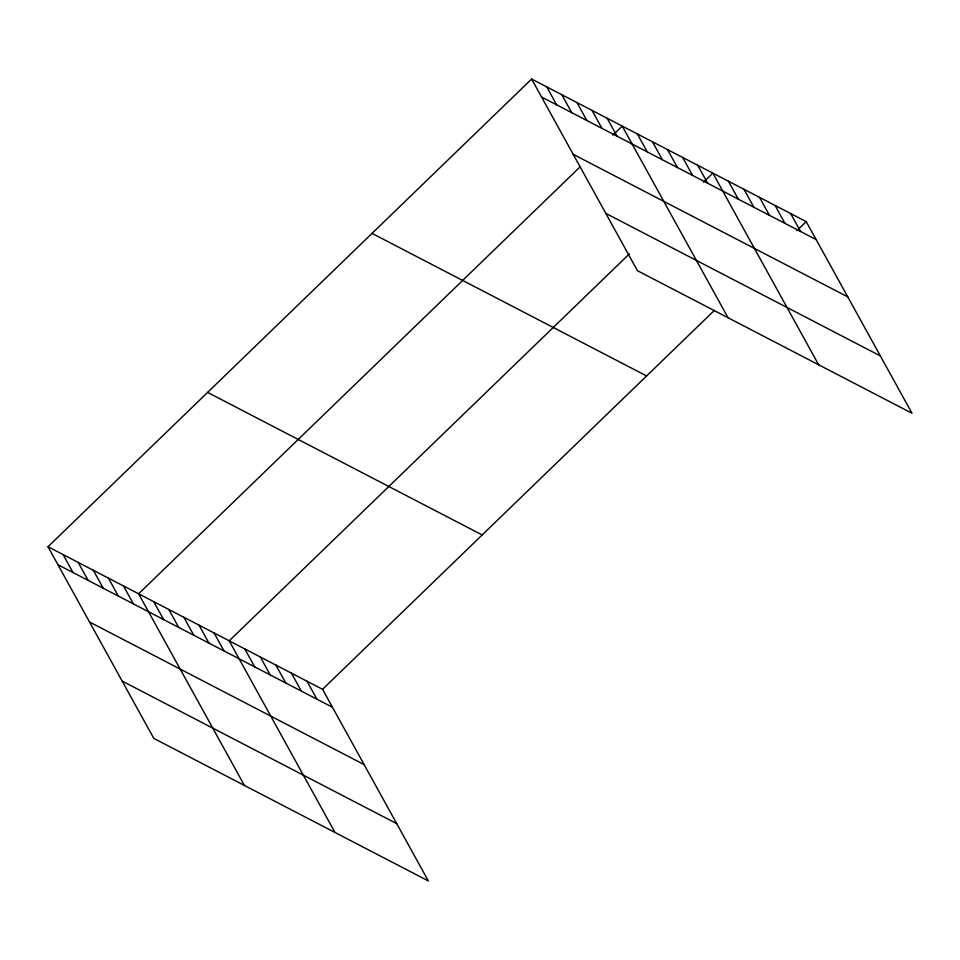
<?xml version="1.0" encoding="UTF-8"?>
<svg xmlns="http://www.w3.org/2000/svg" width="960" height="960" viewBox="0 0 960 960"><rect width="100%" height="100%" fill="white"/><g stroke="black" fill="none" stroke-linecap="round" stroke-linejoin="round"><path stroke-width="1.44" d="M48 546.744L322.56 689.304L428.364 880.956L153.792 738.396L48 546.744L531.636 79.044L806.208 221.604L912 413.256L637.44 270.696L531.636 79.044M580.524 166.44L138.612 593.796L244.404 785.436M612.864 135.168L622.248 126.096L728.04 317.736M629.4 253.836L229.212 640.836L335.004 832.488M703.464 182.22L712.848 173.136L818.652 364.788M322.56 689.304L714.408 310.38M796.812 230.688L806.208 221.604M541.548 96.996L816.108 239.556M573.192 154.32L847.752 296.88M605.796 213.372L880.356 355.932M372.036 233.388L646.608 375.948M207.6 392.4L482.16 534.96M57.912 564.696L332.472 707.256M89.556 622.02L364.116 764.58M122.148 681.072L396.72 823.632M790.644 213.528L800.556 231.48M775.092 205.452L784.992 223.404M759.528 197.376L769.44 215.316M743.976 189.288L753.876 207.24M728.412 181.212L738.324 199.164M697.752 165.3L707.664 183.24M682.656 157.452L692.556 175.404M667.548 149.616L677.46 167.568M652.452 141.768L662.352 159.72M637.344 133.932L647.256 151.884M607.14 118.248L617.052 136.2M592.044 110.412L601.956 128.364M576.948 102.564L586.848 120.516M561.84 94.728L571.752 112.68M546.744 86.892L556.656 104.832M307.008 681.228L316.92 699.18M291.444 673.152L301.356 691.104M275.892 665.076L285.792 683.016M260.328 656.988L270.24 674.94M244.776 648.912L254.676 666.864M214.116 633L224.016 650.94M199.008 625.152L208.92 643.104M183.912 617.316L193.812 635.268M168.804 609.468L178.716 627.42M153.708 601.632L163.62 619.584M123.504 585.948L133.416 603.9M108.408 578.112L118.308 596.064M93.3 570.264L103.212 588.216M78.204 562.428L88.116 580.38M63.096 554.592L73.008 572.532"/></g></svg>
